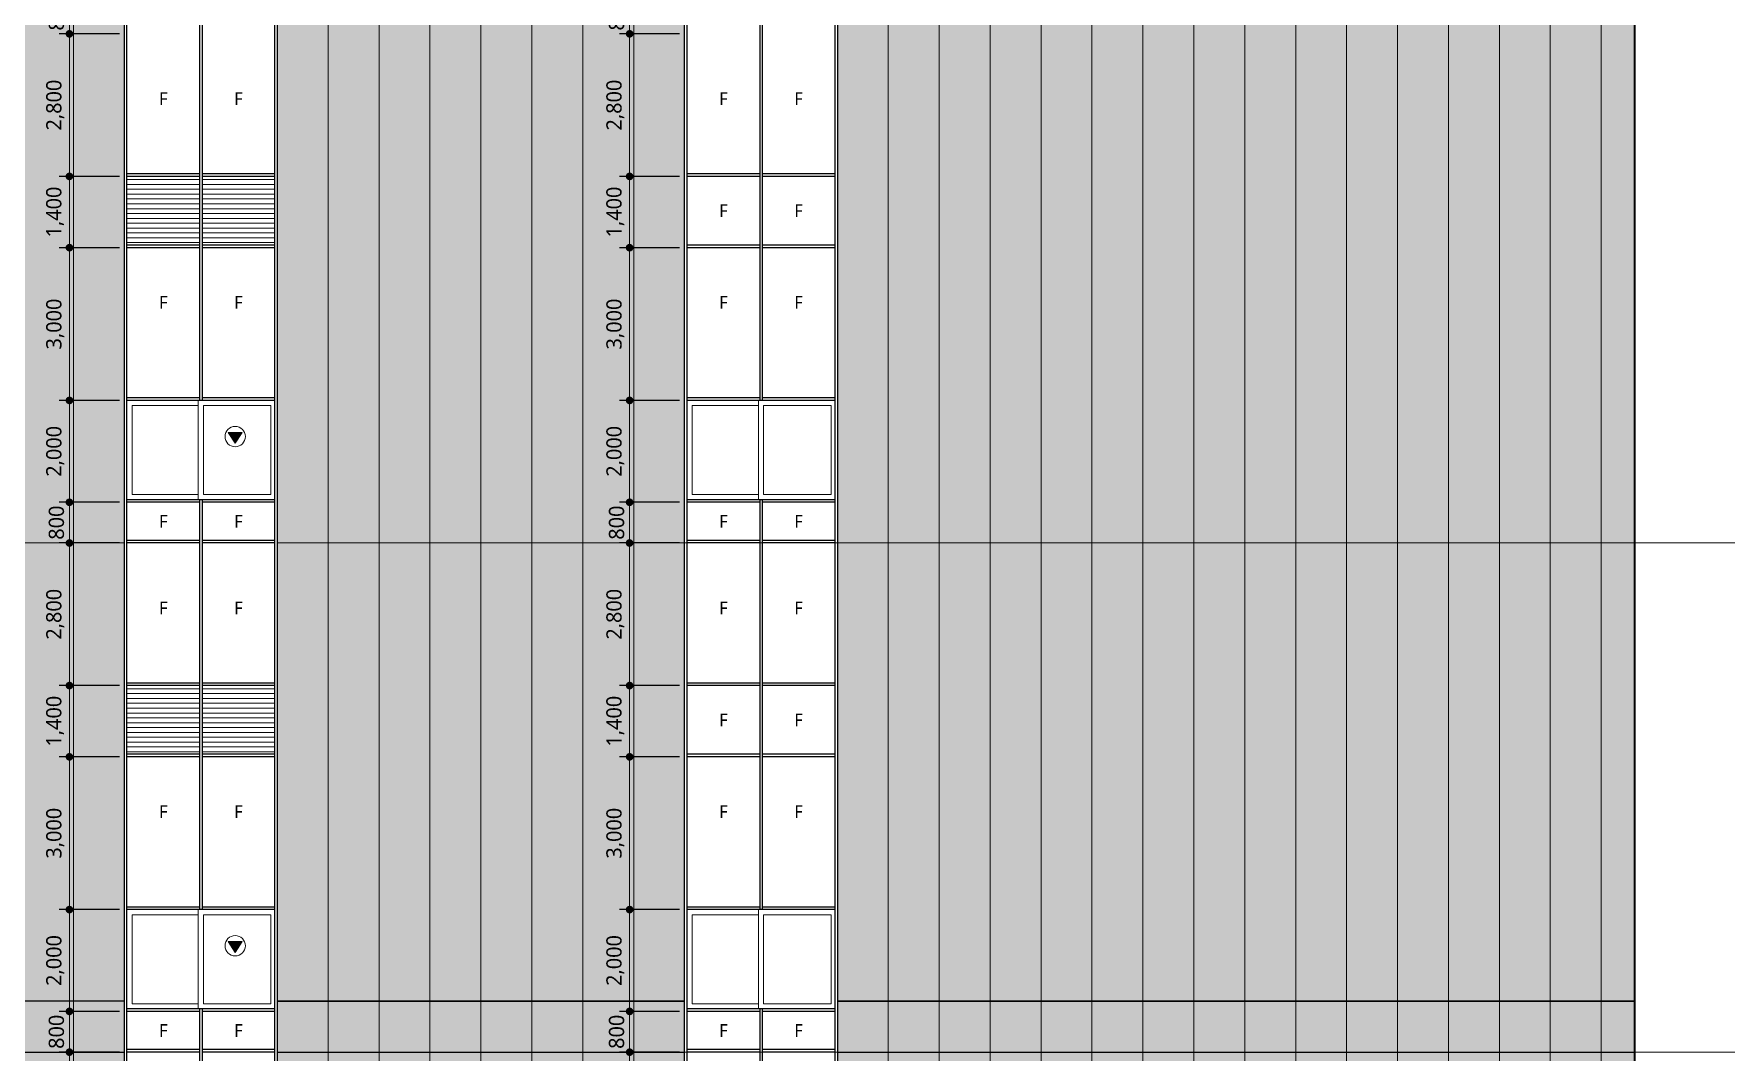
# Model space of a CAD drawing. Header units: millimetres. Extents: x 1680000 to 3024000, y 712800 to 950400.
# Drawn here: x 2582681 to 2615913, y 815360 to 835360 of the extents above; entities that cross this region are included whole.
import ezdxf
from ezdxf.enums import TextEntityAlignment as Align

# ---------------------------------------------------------------- set-up
doc = ezdxf.new("R2010")
doc.units = ezdxf.units.MM
doc.set_wipeout_variables(frame=1)
doc.linetypes.add('CEN', pattern=[62, 60, -1, 0, -1])
doc.linetypes.add('HID', pattern=[2, 1.1, -0.9])
doc.layers.get('Defpoints').update_dxf_attribs({"color": 140})
for name, color, linetype, lineweight in [('A-AXIS-LINE', 1, 'CEN', 15), ('A-DWXK-OPEN', 1, 'HID', 15), ('A-ELEV-LIN1', 2, 'Continuous', 40), ('A-ELEV-LIN3', 8, 'Continuous', 18), ('A-ELEV-WIN', 4, 'Continuous', 25), ('A-MKXS-TEXT1', 3, 'Continuous', 25)]:
    doc.layers.add(name, color=color, linetype=linetype, lineweight=lineweight)
doc.layers.add('A-XXXX-NPLT', color=144, linetype='Continuous', lineweight=15, plot=False)
doc.layers.add('입면색상', color=7, linetype='Continuous')
doc.styles.add('HY울릉도L', font='')
doc.styles.add('맑은고딕', font='malgun.ttf')
doc.styles.get('HY울릉도L').set_extended_font_data('HYwulM')
doc.dimstyles.new('CDIM', dxfattribs={"dimtxt": 3, "dimasz": 1.5, "dimexe": 2, "dimexo": 1, "dimgap": 1, "dimtad": 1, "dimdec": 0, "dimrnd": 0.5, "dimzin": 0, "dimdsep": 32, "dimlunit": 6, "dimtxsty": 'HY울릉도L', "dimblk1": '_CIDOT', "dimblk2": '_CIDOT', "dimsah": 1, "dimcen": 5.5, "dimclrd": 2, "dimclre": 2, "dimclrt": 7, "dimadec": 0, "dimazin": 0, "dimtfac": 1, "dimtdec": 0, "dimtix": 1, "dimtmove": 2, "dimatfit": 1, "dimldrblk": '_CIDOT', "dimfxl": 1, "dimtolj": 1, "dimtzin": 0, "dimlwd": -1, "dimarcsym": 0})

# ---------------------------------------------------------------- blocks, each defined once
blk = doc.blocks.new('_CIDOT')
at = {"color": 0, "linetype": 'ByBlock'}
blk.add_line((2, 0), (-1, 0), dxfattribs=at)
at = {"color": 0, "linetype": 'ByBlock', "const_width": 0.5}
blk.add_lwpolyline([(-0.25, 0, 1), (0.25, 0, 1)], format="xyb", close=True, dxfattribs=at)
blk = doc.blocks.new('*D81')
at = {"layer": 'A-XXXX-NPLT', "lineweight": -2, "transparency": 16777216}
for p, q in [((-100, 27200), (-1280, 27200)), ((-100, 25800), (-1280, 25800))]:
    blk.add_line(p, q, dxfattribs=at)
at = {"layer": 'A-XXXX-NPLT', "transparency": 16777216}
blk.add_line((-1080, 27050), (-1080, 25950), dxfattribs=at)
at = {"layer": 'Defpoints', "color": 0, "transparency": 16777216}
for p in [(0, 27200), (-1080, 25800), (0, 25800)]:
    blk.add_point(p, dxfattribs=at)
at = {"layer": 'A-XXXX-NPLT', "transparency": 16777216, "xscale": 150, "yscale": 150, "zscale": 150}
for p, rotation in [((-1080, 27200), 90), ((-1080, 25800), 270)]:
    blk.add_blockref('_CIDOT', p, dxfattribs=dict(at, rotation=rotation))
at = {"layer": 'A-XXXX-NPLT', "color": 3, "transparency": 16777216, "insert": (-1361, 26500), "char_height": 300, "attachment_point": 5, "rotation": 90, "style": '맑은고딕'}
blk.add_mtext('\\A1;1,400', dxfattribs=at)
blk = doc.blocks.new('*D82')
at = {"layer": 'A-XXXX-NPLT', "lineweight": -2, "transparency": 16777216}
for p, q in [((-100, 25800), (-1280, 25800)), ((-100, 22800), (-1280, 22800))]:
    blk.add_line(p, q, dxfattribs=at)
at = {"layer": 'A-XXXX-NPLT', "transparency": 16777216}
blk.add_line((-1080, 25650), (-1080, 22950), dxfattribs=at)
at = {"layer": 'Defpoints', "color": 0, "transparency": 16777216}
for p in [(0, 25800), (-1080, 22800), (0, 22800)]:
    blk.add_point(p, dxfattribs=at)
at = {"layer": 'A-XXXX-NPLT', "transparency": 16777216, "xscale": 150, "yscale": 150, "zscale": 150}
for p, rotation in [((-1080, 25800), 90), ((-1080, 22800), 270)]:
    blk.add_blockref('_CIDOT', p, dxfattribs=dict(at, rotation=rotation))
at = {"layer": 'A-XXXX-NPLT', "color": 3, "transparency": 16777216, "insert": (-1360, 24300), "char_height": 300, "attachment_point": 5, "rotation": 90, "style": '맑은고딕'}
blk.add_mtext('\\A1;3,000', dxfattribs=at)
blk = doc.blocks.new('*D83')
at = {"layer": 'A-XXXX-NPLT', "transparency": 16777216}
for p, q in [((-1080, 20950), (-1080, 21100)), ((-1080, 20800), (-1080, 20000)), ((-1080, 19850), (-1080, 19700))]:
    blk.add_line(p, q, dxfattribs=at)
at = {"layer": 'A-XXXX-NPLT', "lineweight": -2, "transparency": 16777216}
for p, q in [((-100, 20800), (-1280, 20800)), ((-100, 20000), (-1280, 20000))]:
    blk.add_line(p, q, dxfattribs=at)
at = {"layer": 'Defpoints', "color": 0, "transparency": 16777216}
for p in [(0, 20800), (-1080, 20000), (0, 20000)]:
    blk.add_point(p, dxfattribs=at)
at = {"layer": 'A-XXXX-NPLT', "transparency": 16777216, "xscale": 150, "yscale": 150, "zscale": 150}
for p, rotation in [((-1080, 20800), 270), ((-1080, 20000), 90)]:
    blk.add_blockref('_CIDOT', p, dxfattribs=dict(at, rotation=rotation))
at = {"layer": 'A-XXXX-NPLT', "color": 3, "transparency": 16777216, "insert": (-1335, 20400), "char_height": 300, "attachment_point": 5, "rotation": 90, "style": '맑은고딕'}
blk.add_mtext('\\A1;800', dxfattribs=at)
blk = doc.blocks.new('*D84')
at = {"layer": 'A-XXXX-NPLT', "lineweight": -2, "transparency": 16777216}
for p, q in [((-100, 22800), (-1280, 22800)), ((-100, 20800), (-1280, 20800))]:
    blk.add_line(p, q, dxfattribs=at)
at = {"layer": 'A-XXXX-NPLT', "transparency": 16777216}
blk.add_line((-1080, 20950), (-1080, 22650), dxfattribs=at)
at = {"layer": 'Defpoints', "color": 0, "transparency": 16777216}
for p in [(-1080, 22800), (0, 22800), (0, 20800)]:
    blk.add_point(p, dxfattribs=at)
at = {"layer": 'A-XXXX-NPLT', "transparency": 16777216, "xscale": 150, "yscale": 150, "zscale": 150}
for p, rotation in [((-1080, 22800), 90), ((-1080, 20800), 270)]:
    blk.add_blockref('_CIDOT', p, dxfattribs=dict(at, rotation=rotation))
at = {"layer": 'A-XXXX-NPLT', "color": 3, "transparency": 16777216, "insert": (-1360, 21800), "char_height": 300, "attachment_point": 5, "rotation": 90, "style": '맑은고딕'}
blk.add_mtext('\\A1;2,000', dxfattribs=at)
blk = doc.blocks.new('*D85')
at = {"layer": 'A-XXXX-NPLT', "lineweight": -2, "transparency": 16777216}
for p, q in [((-100, 30000), (-1280, 30000)), ((-100, 27200), (-1280, 27200))]:
    blk.add_line(p, q, dxfattribs=at)
at = {"layer": 'A-XXXX-NPLT', "transparency": 16777216}
blk.add_line((-1080, 27350), (-1080, 29850), dxfattribs=at)
at = {"layer": 'Defpoints', "color": 0, "transparency": 16777216}
for p in [(-1080, 30000), (0, 30000), (0, 27200)]:
    blk.add_point(p, dxfattribs=at)
at = {"layer": 'A-XXXX-NPLT', "transparency": 16777216, "xscale": 150, "yscale": 150, "zscale": 150}
for p, rotation in [((-1080, 30000), 90), ((-1080, 27200), 270)]:
    blk.add_blockref('_CIDOT', p, dxfattribs=dict(at, rotation=rotation))
at = {"layer": 'A-XXXX-NPLT', "color": 3, "transparency": 16777216, "insert": (-1360, 28600), "char_height": 300, "attachment_point": 5, "rotation": 90, "style": '맑은고딕'}
blk.add_mtext('\\A1;2,800', dxfattribs=at)
blk = doc.blocks.new('*D61')
at = {"layer": 'A-XXXX-NPLT', "transparency": 16777216}
for p, q in [((-1080, 10950), (-1080, 11100)), ((-1080, 10800), (-1080, 10000)), ((-1080, 9850), (-1080, 9700))]:
    blk.add_line(p, q, dxfattribs=at)
at = {"layer": 'A-XXXX-NPLT', "lineweight": -2, "transparency": 16777216}
for p, q in [((-100, 10800), (-1280, 10800)), ((-100, 10000), (-1280, 10000))]:
    blk.add_line(p, q, dxfattribs=at)
at = {"layer": 'Defpoints', "color": 0, "transparency": 16777216}
for p in [(0, 10800), (-1080, 10000), (0, 10000)]:
    blk.add_point(p, dxfattribs=at)
at = {"layer": 'A-XXXX-NPLT', "transparency": 16777216, "xscale": 150, "yscale": 150, "zscale": 150}
for p, rotation in [((-1080, 10800), 270), ((-1080, 10000), 90)]:
    blk.add_blockref('_CIDOT', p, dxfattribs=dict(at, rotation=rotation))
at = {"layer": 'A-XXXX-NPLT', "color": 3, "transparency": 16777216, "insert": (-1335, 10400), "char_height": 300, "attachment_point": 5, "rotation": 90, "style": '맑은고딕'}
blk.add_mtext('\\A1;800', dxfattribs=at)
blk = doc.blocks.new('*D62')
at = {"layer": 'A-XXXX-NPLT', "lineweight": -2, "transparency": 16777216}
for p, q in [((-100, 12800), (-1280, 12800)), ((-100, 10800), (-1280, 10800))]:
    blk.add_line(p, q, dxfattribs=at)
at = {"layer": 'A-XXXX-NPLT', "transparency": 16777216}
blk.add_line((-1080, 10950), (-1080, 12650), dxfattribs=at)
at = {"layer": 'Defpoints', "color": 0, "transparency": 16777216}
for p in [(-1080, 12800), (0, 12800), (0, 10800)]:
    blk.add_point(p, dxfattribs=at)
at = {"layer": 'A-XXXX-NPLT', "transparency": 16777216, "xscale": 150, "yscale": 150, "zscale": 150}
for p, rotation in [((-1080, 12800), 90), ((-1080, 10800), 270)]:
    blk.add_blockref('_CIDOT', p, dxfattribs=dict(at, rotation=rotation))
at = {"layer": 'A-XXXX-NPLT', "color": 3, "transparency": 16777216, "insert": (-1360, 11800), "char_height": 300, "attachment_point": 5, "rotation": 90, "style": '맑은고딕'}
blk.add_mtext('\\A1;2,000', dxfattribs=at)
blk = doc.blocks.new('*D63')
at = {"layer": 'A-XXXX-NPLT', "lineweight": -2, "transparency": 16777216}
for p, q in [((-100, 20000), (-1280, 20000)), ((-100, 17200), (-1280, 17200))]:
    blk.add_line(p, q, dxfattribs=at)
at = {"layer": 'A-XXXX-NPLT', "transparency": 16777216}
blk.add_line((-1080, 17350), (-1080, 19850), dxfattribs=at)
at = {"layer": 'Defpoints', "color": 0, "transparency": 16777216}
for p in [(-1080, 20000), (0, 20000), (0, 17200)]:
    blk.add_point(p, dxfattribs=at)
at = {"layer": 'A-XXXX-NPLT', "transparency": 16777216, "xscale": 150, "yscale": 150, "zscale": 150}
for p, rotation in [((-1080, 20000), 90), ((-1080, 17200), 270)]:
    blk.add_blockref('_CIDOT', p, dxfattribs=dict(at, rotation=rotation))
at = {"layer": 'A-XXXX-NPLT', "color": 3, "transparency": 16777216, "insert": (-1360, 18600), "char_height": 300, "attachment_point": 5, "rotation": 90, "style": '맑은고딕'}
blk.add_mtext('\\A1;2,800', dxfattribs=at)
blk = doc.blocks.new('*D64')
at = {"layer": 'A-XXXX-NPLT', "lineweight": -2, "transparency": 16777216}
for p, q in [((-100, 17200), (-1280, 17200)), ((-100, 15800), (-1280, 15800))]:
    blk.add_line(p, q, dxfattribs=at)
at = {"layer": 'A-XXXX-NPLT', "transparency": 16777216}
blk.add_line((-1080, 17050), (-1080, 15950), dxfattribs=at)
at = {"layer": 'Defpoints', "color": 0, "transparency": 16777216}
for p in [(0, 17200), (-1080, 15800), (0, 15800)]:
    blk.add_point(p, dxfattribs=at)
at = {"layer": 'A-XXXX-NPLT', "transparency": 16777216, "xscale": 150, "yscale": 150, "zscale": 150}
for p, rotation in [((-1080, 17200), 90), ((-1080, 15800), 270)]:
    blk.add_blockref('_CIDOT', p, dxfattribs=dict(at, rotation=rotation))
at = {"layer": 'A-XXXX-NPLT', "color": 3, "transparency": 16777216, "insert": (-1361, 16500), "char_height": 300, "attachment_point": 5, "rotation": 90, "style": '맑은고딕'}
blk.add_mtext('\\A1;1,400', dxfattribs=at)
blk = doc.blocks.new('*D65')
at = {"layer": 'A-XXXX-NPLT', "lineweight": -2, "transparency": 16777216}
for p, q in [((-100, 15800), (-1280, 15800)), ((-100, 12800), (-1280, 12800))]:
    blk.add_line(p, q, dxfattribs=at)
at = {"layer": 'A-XXXX-NPLT', "transparency": 16777216}
blk.add_line((-1080, 15650), (-1080, 12950), dxfattribs=at)
at = {"layer": 'Defpoints', "color": 0, "transparency": 16777216}
for p in [(0, 15800), (-1080, 12800), (0, 12800)]:
    blk.add_point(p, dxfattribs=at)
at = {"layer": 'A-XXXX-NPLT', "transparency": 16777216, "xscale": 150, "yscale": 150, "zscale": 150}
for p, rotation in [((-1080, 15800), 90), ((-1080, 12800), 270)]:
    blk.add_blockref('_CIDOT', p, dxfattribs=dict(at, rotation=rotation))
at = {"layer": 'A-XXXX-NPLT', "color": 3, "transparency": 16777216, "insert": (-1360, 14300), "char_height": 300, "attachment_point": 5, "rotation": 90, "style": '맑은고딕'}
blk.add_mtext('\\A1;3,000', dxfattribs=at)
blk = doc.blocks.new('*D68')
at = {"layer": 'A-XXXX-NPLT', "lineweight": -2, "transparency": 16777216}
for p, q in [((-100, 10000), (-1280, 10000)), ((-100, 7200), (-1280, 7200))]:
    blk.add_line(p, q, dxfattribs=at)
at = {"layer": 'A-XXXX-NPLT', "transparency": 16777216}
blk.add_line((-1080, 7350), (-1080, 9850), dxfattribs=at)
at = {"layer": 'Defpoints', "color": 0, "transparency": 16777216}
for p in [(-1080, 10000), (0, 10000), (0, 7200)]:
    blk.add_point(p, dxfattribs=at)
at = {"layer": 'A-XXXX-NPLT', "transparency": 16777216, "xscale": 150, "yscale": 150, "zscale": 150}
for p, rotation in [((-1080, 10000), 90), ((-1080, 7200), 270)]:
    blk.add_blockref('_CIDOT', p, dxfattribs=dict(at, rotation=rotation))
at = {"layer": 'A-XXXX-NPLT', "color": 3, "transparency": 16777216, "insert": (-1360, 8600), "char_height": 300, "attachment_point": 5, "rotation": 90, "style": '맑은고딕'}
blk.add_mtext('\\A1;2,800', dxfattribs=at)
blk = doc.blocks.new('*D80')
at = {"layer": 'A-XXXX-NPLT', "transparency": 16777216}
for p, q in [((-1080, 30950), (-1080, 31100)), ((-1080, 30800), (-1080, 30000)), ((-1080, 29850), (-1080, 29700))]:
    blk.add_line(p, q, dxfattribs=at)
at = {"layer": 'A-XXXX-NPLT', "lineweight": -2, "transparency": 16777216}
for p, q in [((-100, 30800), (-1280, 30800)), ((-100, 30000), (-1280, 30000))]:
    blk.add_line(p, q, dxfattribs=at)
at = {"layer": 'Defpoints', "color": 0, "transparency": 16777216}
for p in [(0, 30800), (-1080, 30000), (0, 30000)]:
    blk.add_point(p, dxfattribs=at)
at = {"layer": 'A-XXXX-NPLT', "transparency": 16777216, "xscale": 150, "yscale": 150, "zscale": 150}
for p, rotation in [((-1080, 30800), 270), ((-1080, 30000), 90)]:
    blk.add_blockref('_CIDOT', p, dxfattribs=dict(at, rotation=rotation))
at = {"layer": 'A-XXXX-NPLT', "color": 3, "transparency": 16777216, "insert": (-1335, 30400), "char_height": 300, "attachment_point": 5, "rotation": 90, "style": '맑은고딕'}
blk.add_mtext('\\A1;800', dxfattribs=at)
blk = doc.blocks.new('axis')
at = {"layer": 'A-AXIS-LINE'}
for p, q in [((4621438.1, -391118.7), (4883538.1, -391118.7)), ((4621438.1, -401118.7), (4883538.1, -401118.7))]:
    blk.add_line(p, q, dxfattribs=at)
blk = doc.blocks.new('*D36')
at = {"layer": 'A-XXXX-NPLT', "transparency": 16777216}
for p, q in [((-1080, 10850), (-1080, 11000)), ((-1080, 10700), (-1080, 9900)), ((-1080, 9750), (-1080, 9600))]:
    blk.add_line(p, q, dxfattribs=at)
at = {"layer": 'A-XXXX-NPLT', "lineweight": -2, "transparency": 16777216}
for p, q in [((-100, 10700), (-1280, 10700)), ((-100, 9900), (-1280, 9900))]:
    blk.add_line(p, q, dxfattribs=at)
at = {"layer": 'Defpoints', "color": 0, "transparency": 16777216}
for p in [(0, 10700), (-1080, 9900), (0, 9900)]:
    blk.add_point(p, dxfattribs=at)
at = {"layer": 'A-XXXX-NPLT', "transparency": 16777216, "xscale": 150, "yscale": 150, "zscale": 150}
for p, rotation in [((-1080, 10700), 270), ((-1080, 9900), 90)]:
    blk.add_blockref('_CIDOT', p, dxfattribs=dict(at, rotation=rotation))
at = {"layer": 'A-XXXX-NPLT', "color": 3, "transparency": 16777216, "insert": (-1335, 10300), "char_height": 300, "attachment_point": 5, "rotation": 90, "style": '맑은고딕'}
blk.add_mtext('\\A1;800', dxfattribs=at)
blk = doc.blocks.new('*D37')
at = {"layer": 'A-XXXX-NPLT', "lineweight": -2, "transparency": 16777216}
for p, q in [((-100, 12700), (-1280, 12700)), ((-100, 10700), (-1280, 10700))]:
    blk.add_line(p, q, dxfattribs=at)
at = {"layer": 'A-XXXX-NPLT', "transparency": 16777216}
blk.add_line((-1080, 10850), (-1080, 12550), dxfattribs=at)
at = {"layer": 'Defpoints', "color": 0, "transparency": 16777216}
for p in [(-1080, 12700), (0, 12700), (0, 10700)]:
    blk.add_point(p, dxfattribs=at)
at = {"layer": 'A-XXXX-NPLT', "transparency": 16777216, "xscale": 150, "yscale": 150, "zscale": 150}
for p, rotation in [((-1080, 12700), 90), ((-1080, 10700), 270)]:
    blk.add_blockref('_CIDOT', p, dxfattribs=dict(at, rotation=rotation))
at = {"layer": 'A-XXXX-NPLT', "color": 3, "transparency": 16777216, "insert": (-1360, 11700), "char_height": 300, "attachment_point": 5, "rotation": 90, "style": '맑은고딕'}
blk.add_mtext('\\A1;2,000', dxfattribs=at)
blk = doc.blocks.new('*D38')
at = {"layer": 'A-XXXX-NPLT', "lineweight": -2, "transparency": 16777216}
for p, q in [((-100, 19900), (-1280, 19900)), ((-100, 17100), (-1280, 17100))]:
    blk.add_line(p, q, dxfattribs=at)
at = {"layer": 'A-XXXX-NPLT', "transparency": 16777216}
blk.add_line((-1080, 17250), (-1080, 19750), dxfattribs=at)
at = {"layer": 'Defpoints', "color": 0, "transparency": 16777216}
for p in [(-1080, 19900), (0, 19900), (0, 17100)]:
    blk.add_point(p, dxfattribs=at)
at = {"layer": 'A-XXXX-NPLT', "transparency": 16777216, "xscale": 150, "yscale": 150, "zscale": 150}
for p, rotation in [((-1080, 19900), 90), ((-1080, 17100), 270)]:
    blk.add_blockref('_CIDOT', p, dxfattribs=dict(at, rotation=rotation))
at = {"layer": 'A-XXXX-NPLT', "color": 3, "transparency": 16777216, "insert": (-1360, 18500), "char_height": 300, "attachment_point": 5, "rotation": 90, "style": '맑은고딕'}
blk.add_mtext('\\A1;2,800', dxfattribs=at)
blk = doc.blocks.new('*D39')
at = {"layer": 'A-XXXX-NPLT', "lineweight": -2, "transparency": 16777216}
for p, q in [((-100, 17100), (-1280, 17100)), ((-100, 15700), (-1280, 15700))]:
    blk.add_line(p, q, dxfattribs=at)
at = {"layer": 'A-XXXX-NPLT', "transparency": 16777216}
blk.add_line((-1080, 16950), (-1080, 15850), dxfattribs=at)
at = {"layer": 'Defpoints', "color": 0, "transparency": 16777216}
for p in [(0, 17100), (-1080, 15700), (0, 15700)]:
    blk.add_point(p, dxfattribs=at)
at = {"layer": 'A-XXXX-NPLT', "transparency": 16777216, "xscale": 150, "yscale": 150, "zscale": 150}
for p, rotation in [((-1080, 17100), 90), ((-1080, 15700), 270)]:
    blk.add_blockref('_CIDOT', p, dxfattribs=dict(at, rotation=rotation))
at = {"layer": 'A-XXXX-NPLT', "color": 3, "transparency": 16777216, "insert": (-1361, 16400), "char_height": 300, "attachment_point": 5, "rotation": 90, "style": '맑은고딕'}
blk.add_mtext('\\A1;1,400', dxfattribs=at)
blk = doc.blocks.new('*D40')
at = {"layer": 'A-XXXX-NPLT', "lineweight": -2, "transparency": 16777216}
for p, q in [((-100, 15700), (-1280, 15700)), ((-100, 12700), (-1280, 12700))]:
    blk.add_line(p, q, dxfattribs=at)
at = {"layer": 'A-XXXX-NPLT', "transparency": 16777216}
blk.add_line((-1080, 15550), (-1080, 12850), dxfattribs=at)
at = {"layer": 'Defpoints', "color": 0, "transparency": 16777216}
for p in [(0, 15700), (-1080, 12700), (0, 12700)]:
    blk.add_point(p, dxfattribs=at)
at = {"layer": 'A-XXXX-NPLT', "transparency": 16777216, "xscale": 150, "yscale": 150, "zscale": 150}
for p, rotation in [((-1080, 15700), 90), ((-1080, 12700), 270)]:
    blk.add_blockref('_CIDOT', p, dxfattribs=dict(at, rotation=rotation))
at = {"layer": 'A-XXXX-NPLT', "color": 3, "transparency": 16777216, "insert": (-1360, 14200), "char_height": 300, "attachment_point": 5, "rotation": 90, "style": '맑은고딕'}
blk.add_mtext('\\A1;3,000', dxfattribs=at)
blk = doc.blocks.new('*D43')
at = {"layer": 'A-XXXX-NPLT', "lineweight": -2, "transparency": 16777216}
for p, q in [((-100, 9900), (-1280, 9900)), ((-100, 7100), (-1280, 7100))]:
    blk.add_line(p, q, dxfattribs=at)
at = {"layer": 'A-XXXX-NPLT', "transparency": 16777216}
blk.add_line((-1080, 7250), (-1080, 9750), dxfattribs=at)
at = {"layer": 'Defpoints', "color": 0, "transparency": 16777216}
for p in [(-1080, 9900), (0, 9900), (0, 7100)]:
    blk.add_point(p, dxfattribs=at)
at = {"layer": 'A-XXXX-NPLT', "transparency": 16777216, "xscale": 150, "yscale": 150, "zscale": 150}
for p, rotation in [((-1080, 9900), 90), ((-1080, 7100), 270)]:
    blk.add_blockref('_CIDOT', p, dxfattribs=dict(at, rotation=rotation))
at = {"layer": 'A-XXXX-NPLT', "color": 3, "transparency": 16777216, "insert": (-1360, 8500), "char_height": 300, "attachment_point": 5, "rotation": 90, "style": '맑은고딕'}
blk.add_mtext('\\A1;2,800', dxfattribs=at)
blk = doc.blocks.new('*D46')
at = {"layer": 'A-XXXX-NPLT', "transparency": 16777216}
for p, q in [((-1080, 20850), (-1080, 21000)), ((-1080, 20700), (-1080, 19900)), ((-1080, 19750), (-1080, 19600))]:
    blk.add_line(p, q, dxfattribs=at)
at = {"layer": 'A-XXXX-NPLT', "lineweight": -2, "transparency": 16777216}
for p, q in [((-100, 20700), (-1280, 20700)), ((-100, 19900), (-1280, 19900))]:
    blk.add_line(p, q, dxfattribs=at)
at = {"layer": 'Defpoints', "color": 0, "transparency": 16777216}
for p in [(0, 20700), (-1080, 19900), (0, 19900)]:
    blk.add_point(p, dxfattribs=at)
at = {"layer": 'A-XXXX-NPLT', "transparency": 16777216, "xscale": 150, "yscale": 150, "zscale": 150}
for p, rotation in [((-1080, 20700), 270), ((-1080, 19900), 90)]:
    blk.add_blockref('_CIDOT', p, dxfattribs=dict(at, rotation=rotation))
at = {"layer": 'A-XXXX-NPLT', "color": 3, "transparency": 16777216, "insert": (-1335, 20300), "char_height": 300, "attachment_point": 5, "rotation": 90, "style": '맑은고딕'}
blk.add_mtext('\\A1;800', dxfattribs=at)
blk = doc.blocks.new('*D47')
at = {"layer": 'A-XXXX-NPLT', "lineweight": -2, "transparency": 16777216}
for p, q in [((-100, 22700), (-1280, 22700)), ((-100, 20700), (-1280, 20700))]:
    blk.add_line(p, q, dxfattribs=at)
at = {"layer": 'A-XXXX-NPLT', "transparency": 16777216}
blk.add_line((-1080, 20850), (-1080, 22550), dxfattribs=at)
at = {"layer": 'Defpoints', "color": 0, "transparency": 16777216}
for p in [(-1080, 22700), (0, 22700), (0, 20700)]:
    blk.add_point(p, dxfattribs=at)
at = {"layer": 'A-XXXX-NPLT', "transparency": 16777216, "xscale": 150, "yscale": 150, "zscale": 150}
for p, rotation in [((-1080, 22700), 90), ((-1080, 20700), 270)]:
    blk.add_blockref('_CIDOT', p, dxfattribs=dict(at, rotation=rotation))
at = {"layer": 'A-XXXX-NPLT', "color": 3, "transparency": 16777216, "insert": (-1360, 21700), "char_height": 300, "attachment_point": 5, "rotation": 90, "style": '맑은고딕'}
blk.add_mtext('\\A1;2,000', dxfattribs=at)
blk = doc.blocks.new('*D48')
at = {"layer": 'A-XXXX-NPLT', "lineweight": -2, "transparency": 16777216}
for p, q in [((-100, 29900), (-1280, 29900)), ((-100, 27100), (-1280, 27100))]:
    blk.add_line(p, q, dxfattribs=at)
at = {"layer": 'A-XXXX-NPLT', "transparency": 16777216}
blk.add_line((-1080, 27250), (-1080, 29750), dxfattribs=at)
at = {"layer": 'Defpoints', "color": 0, "transparency": 16777216}
for p in [(-1080, 29900), (0, 29900), (0, 27100)]:
    blk.add_point(p, dxfattribs=at)
at = {"layer": 'A-XXXX-NPLT', "transparency": 16777216, "xscale": 150, "yscale": 150, "zscale": 150}
for p, rotation in [((-1080, 29900), 90), ((-1080, 27100), 270)]:
    blk.add_blockref('_CIDOT', p, dxfattribs=dict(at, rotation=rotation))
at = {"layer": 'A-XXXX-NPLT', "color": 3, "transparency": 16777216, "insert": (-1360, 28500), "char_height": 300, "attachment_point": 5, "rotation": 90, "style": '맑은고딕'}
blk.add_mtext('\\A1;2,800', dxfattribs=at)
blk = doc.blocks.new('*D49')
at = {"layer": 'A-XXXX-NPLT', "lineweight": -2, "transparency": 16777216}
for p, q in [((-100, 27100), (-1280, 27100)), ((-100, 25700), (-1280, 25700))]:
    blk.add_line(p, q, dxfattribs=at)
at = {"layer": 'A-XXXX-NPLT', "transparency": 16777216}
blk.add_line((-1080, 26950), (-1080, 25850), dxfattribs=at)
at = {"layer": 'Defpoints', "color": 0, "transparency": 16777216}
for p in [(0, 27100), (-1080, 25700), (0, 25700)]:
    blk.add_point(p, dxfattribs=at)
at = {"layer": 'A-XXXX-NPLT', "transparency": 16777216, "xscale": 150, "yscale": 150, "zscale": 150}
for p, rotation in [((-1080, 27100), 90), ((-1080, 25700), 270)]:
    blk.add_blockref('_CIDOT', p, dxfattribs=dict(at, rotation=rotation))
at = {"layer": 'A-XXXX-NPLT', "color": 3, "transparency": 16777216, "insert": (-1361, 26400), "char_height": 300, "attachment_point": 5, "rotation": 90, "style": '맑은고딕'}
blk.add_mtext('\\A1;1,400', dxfattribs=at)
blk = doc.blocks.new('*D50')
at = {"layer": 'A-XXXX-NPLT', "lineweight": -2, "transparency": 16777216}
for p, q in [((-100, 25700), (-1280, 25700)), ((-100, 22700), (-1280, 22700))]:
    blk.add_line(p, q, dxfattribs=at)
at = {"layer": 'A-XXXX-NPLT', "transparency": 16777216}
blk.add_line((-1080, 25550), (-1080, 22850), dxfattribs=at)
at = {"layer": 'Defpoints', "color": 0, "transparency": 16777216}
for p in [(0, 25700), (-1080, 22700), (0, 22700)]:
    blk.add_point(p, dxfattribs=at)
at = {"layer": 'A-XXXX-NPLT', "transparency": 16777216, "xscale": 150, "yscale": 150, "zscale": 150}
for p, rotation in [((-1080, 25700), 90), ((-1080, 22700), 270)]:
    blk.add_blockref('_CIDOT', p, dxfattribs=dict(at, rotation=rotation))
at = {"layer": 'A-XXXX-NPLT', "color": 3, "transparency": 16777216, "insert": (-1360, 24200), "char_height": 300, "attachment_point": 5, "rotation": 90, "style": '맑은고딕'}
blk.add_mtext('\\A1;3,000', dxfattribs=at)
blk = doc.blocks.new('*D56')
at = {"layer": 'A-XXXX-NPLT', "transparency": 16777216}
for p, q in [((-1080, 30850), (-1080, 31000)), ((-1080, 30700), (-1080, 29900)), ((-1080, 29750), (-1080, 29600))]:
    blk.add_line(p, q, dxfattribs=at)
at = {"layer": 'A-XXXX-NPLT', "lineweight": -2, "transparency": 16777216}
for p, q in [((-100, 30700), (-1280, 30700)), ((-100, 29900), (-1280, 29900))]:
    blk.add_line(p, q, dxfattribs=at)
at = {"layer": 'Defpoints', "color": 0, "transparency": 16777216}
for p in [(0, 30700), (-1080, 29900), (0, 29900)]:
    blk.add_point(p, dxfattribs=at)
at = {"layer": 'A-XXXX-NPLT', "transparency": 16777216, "xscale": 150, "yscale": 150, "zscale": 150}
for p, rotation in [((-1080, 30700), 270), ((-1080, 29900), 90)]:
    blk.add_blockref('_CIDOT', p, dxfattribs=dict(at, rotation=rotation))
at = {"layer": 'A-XXXX-NPLT', "color": 3, "transparency": 16777216, "insert": (-1335, 30300), "char_height": 300, "attachment_point": 5, "rotation": 90, "style": '맑은고딕'}
blk.add_mtext('\\A1;800', dxfattribs=at)
blk = doc.blocks.new('소방관진입창')
at = {"layer": 'A-DWXK-OPEN', "linetype": 'Continuous', "ltscale": 50, "true_color": 0xcd2027}
h = blk.add_hatch(color=242, dxfattribs=at)
h.dxf.hatch_style = 1
h.paths.add_polyline_path([(138, 80), (-138, 80), (0, -130)])
at = {"layer": 'A-DWXK-OPEN', "color": 242, "linetype": 'Continuous', "ltscale": 50, "true_color": 0xcd2027}
blk.add_lwpolyline([(-138, 80), (0, -130), (138, 80)], close=True, dxfattribs=at)
blk.add_circle((0, 0), 200, dxfattribs=at)
blk = doc.blocks.new('입면창_그릴x')
blk.add_wipeout([(0, 50150), (3000, 50150), (3000, 300), (0, 300)]).dxf.layer = 'A-ELEV-LIN3'
at = {"layer": 'A-ELEV-LIN3', "color": 253}
for points in [[(1450, 20950), (150, 20950), (150, 22700), (1450, 22700)], [(1450, 22800), (1450, 20850)], [(1450, 10950), (150, 10950), (150, 12700), (1450, 12700)], [(1450, 12800), (1450, 10850)]]:
    blk.add_lwpolyline(points, dxfattribs=at)
for points in [[(1550, 22700), (2875, 22700), (2875, 20950), (1550, 20950)], [(1550, 12700), (2875, 12700), (2875, 10950), (1550, 10950)]]:
    blk.add_lwpolyline(points, close=True, dxfattribs=at)
at = {"layer": 'A-ELEV-WIN'}
blk.add_lwpolyline([(3000, 300), (0, 300), (0, 50150), (3000, 50150)], close=True, dxfattribs=at)
for points in [[(50, 350), (50, 50100), (2950, 50100), (2950, 350)], [(1475, 30850), (1475, 22800)], [(1525, 30850), (1525, 22800)], [(1475, 27250), (50, 27250)], [(1475, 27200), (50, 27200)], [(2950, 27250), (1525, 27250)], [(2950, 27200), (1525, 27200)], [(1475, 25850), (50, 25850)], [(1475, 25800), (50, 25800)], [(2950, 25850), (1525, 25850)], [(2950, 25800), (1525, 25800)], [(1475, 22850), (50, 22850)], [(2950, 22800), (50, 22800)], [(2950, 22850), (1525, 22850)], [(2950, 20850), (50, 20850)], [(1475, 20800), (50, 20800)], [(1475, 20850), (1475, 12800)], [(1525, 20850), (1525, 12800)], [(2950, 20800), (1525, 20800)], [(1475, 20050), (50, 20050)], [(1475, 20000), (50, 20000)], [(2950, 20050), (1525, 20050)], [(2950, 20000), (1525, 20000)], [(1475, 17250), (50, 17250)], [(1475, 17200), (50, 17200)], [(2950, 17250), (1525, 17250)], [(2950, 17200), (1525, 17200)], [(1475, 15850), (50, 15850)], [(1475, 15800), (50, 15800)], [(2950, 15850), (1525, 15850)], [(2950, 15800), (1525, 15800)], [(1475, 12850), (50, 12850)], [(2950, 12800), (50, 12800)], [(2950, 12850), (1525, 12850)], [(2950, 10850), (50, 10850)], [(1475, 10800), (50, 10800)], [(1475, 10850), (1475, 2800)], [(1525, 10850), (1525, 2800)], [(2950, 10800), (1525, 10800)], [(1475, 10050), (50, 10050)], [(1475, 10000), (50, 10000)], [(2950, 10050), (1525, 10050)], [(2950, 10000), (1525, 10000)]]:
    blk.add_lwpolyline(points, dxfattribs=at)
at = {"layer": 'A-MKXS-TEXT1', "style": '맑은고딕'}
for p in [(762.5, 28725), (2237.5, 28725), (762.5, 26525), (2237.5, 26525), (762.5, 24725), (2237.5, 24725), (762.5, 20425), (2237.5, 20425), (762.5, 18725), (2237.5, 18725), (762.5, 16525), (2237.5, 16525), (762.5, 14725), (2237.5, 14725), (762.5, 10425), (2237.5, 10425)]:
    blk.add_text('F', height=250, dxfattribs=at).set_placement(p, align=Align.MIDDLE_CENTER)
at = {"layer": 'A-XXXX-NPLT'}
for p1, p2, picture, middle in [((0, 30800), (0, 30000), '*D80', (-1335, 30400)), ((0, 20800), (0, 20000), '*D83', (-1335, 20400)), ((0, 10800), (0, 10000), '*D61', (-1335, 10400))]:
    dim = blk.add_aligned_dim(p1=p1, p2=p2, distance=-1080, dimstyle='CDIM', override={"dimscale": 100, "dimtxsty": '맑은고딕', "dimclrd": 256, "dimclre": 256, "dimclrt": 3}, dxfattribs=at)
    dim.commit()
    dim.dimension.update_dxf_attribs({"geometry": picture, "text_midpoint": middle})
for base, p1, p2, picture, middle in [((-1080, 30000), (0, 27200), (0, 30000), '*D85', (-1360.2, 28600)), ((-1080, 25800), (0, 27200), (0, 25800), '*D81', (-1361, 26500)), ((-1080, 22800), (0, 25800), (0, 22800), '*D82', (-1360.2, 24300)), ((-1080, 22800), (0, 20800), (0, 22800), '*D84', (-1360.2, 21800)), ((-1080, 20000), (0, 17200), (0, 20000), '*D63', (-1360.2, 18600)), ((-1080, 15800), (0, 17200), (0, 15800), '*D64', (-1361, 16500)), ((-1080, 12800), (0, 15800), (0, 12800), '*D65', (-1360.2, 14300)), ((-1080, 12800), (0, 10800), (0, 12800), '*D62', (-1360.2, 11800)), ((-1080, 10000), (0, 7200), (0, 10000), '*D68', (-1360.2, 8600))]:
    dim = blk.add_linear_dim(base=base, p1=p1, p2=p2, angle=90, dimstyle='CDIM', override={"dimscale": 100, "dimtxsty": '맑은고딕', "dimclrd": 256, "dimclre": 256, "dimclrt": 3}, dxfattribs=at)
    dim.commit()
    dim.dimension.update_dxf_attribs({"geometry": picture, "text_midpoint": middle})
blk = doc.blocks.new('입면창2')
blk.add_wipeout([(0, 50050), (3000, 50050), (3000, 200), (0, 200)]).dxf.layer = 'A-ELEV-LIN3'
at = {"layer": 'A-ELEV-LIN3'}
h = blk.add_hatch(dxfattribs=at)
h.set_pattern_fill('ANSI31', color=253, scale=30, angle=315)
h.set_pattern_definition([(0, (-59545.61, -82760), (2e-14, 95.25), [])])
h.paths.add_polyline_path([(2950, 25750), (2950, 27100), (1525, 27100), (1525, 25750)])
h.paths.add_polyline_path([(50, 27100), (50, 25750), (1475, 25750), (1475, 27100)])
h = blk.add_hatch(dxfattribs=at)
h.set_pattern_fill('ANSI31', color=253, scale=30, angle=315)
h.set_pattern_definition([(0, (-59545.61, -92760), (2e-14, 95.25), [])])
h.paths.add_polyline_path([(2950, 15750), (2950, 17100), (1525, 17100), (1525, 15750)])
h.paths.add_polyline_path([(50, 17100), (50, 15750), (1475, 15750), (1475, 17100)])
at = {"layer": 'A-ELEV-LIN3', "color": 253}
for points in [[(1450, 20850), (150, 20850), (150, 22600), (1450, 22600)], [(1450, 22700), (1450, 20750)], [(1450, 12700), (1450, 10750)], [(1450, 10850), (150, 10850), (150, 12600), (1450, 12600)]]:
    blk.add_lwpolyline(points, dxfattribs=at)
for points in [[(1550, 22600), (2875, 22600), (2875, 20850), (1550, 20850)], [(1550, 12600), (2875, 12600), (2875, 10850), (1550, 10850)]]:
    blk.add_lwpolyline(points, close=True, dxfattribs=at)
at = {"layer": 'A-ELEV-WIN'}
blk.add_lwpolyline([(3000, 200), (0, 200), (0, 50050), (3000, 50050)], close=True, dxfattribs=at)
for points in [[(50, 250), (50, 50000), (2950, 50000), (2950, 250)], [(1475, 30750), (1475, 22700)], [(1525, 30750), (1525, 22700)], [(1475, 27150), (50, 27150)], [(1475, 27100), (50, 27100)], [(2950, 27150), (1525, 27150)], [(2950, 27100), (1525, 27100)], [(1475, 25750), (50, 25750)], [(1475, 25700), (50, 25700)], [(2950, 25750), (1525, 25750)], [(2950, 25700), (1525, 25700)], [(1475, 22750), (50, 22750)], [(2950, 22700), (50, 22700)], [(2950, 22750), (1525, 22750)], [(2950, 20750), (50, 20750)], [(1475, 20700), (50, 20700)], [(1475, 20750), (1475, 12700)], [(1525, 20750), (1525, 12700)], [(2950, 20700), (1525, 20700)], [(1475, 19950), (50, 19950)], [(2950, 19950), (1525, 19950)], [(1475, 19900), (50, 19900)], [(2950, 19900), (1525, 19900)], [(1475, 17150), (50, 17150)], [(1475, 17100), (50, 17100)], [(2950, 17150), (1525, 17150)], [(2950, 17100), (1525, 17100)], [(1475, 15750), (50, 15750)], [(1475, 15700), (50, 15700)], [(2950, 15750), (1525, 15750)], [(2950, 15700), (1525, 15700)], [(1475, 12750), (50, 12750)], [(2950, 12700), (50, 12700)], [(2950, 12750), (1525, 12750)], [(2950, 10750), (50, 10750)], [(1475, 10700), (50, 10700)], [(1475, 10750), (1475, 2700)], [(1525, 10750), (1525, 2700)], [(2950, 10700), (1525, 10700)], [(1475, 9950), (50, 9950)], [(1475, 9900), (50, 9900)], [(2950, 9950), (1525, 9950)], [(2950, 9900), (1525, 9900)]]:
    blk.add_lwpolyline(points, dxfattribs=at)
at = {"layer": 'A-MKXS-TEXT1', "style": '맑은고딕'}
for p in [(762.5, 28625), (2237.5, 28625), (762.5, 24625), (2237.5, 24625), (762.5, 20325), (2237.5, 20325), (762.5, 18625), (2237.5, 18625), (762.5, 14625), (2237.5, 14625), (762.5, 10325), (2237.5, 10325)]:
    blk.add_text('F', height=250, dxfattribs=at).set_placement(p, align=Align.MIDDLE_CENTER)
at = {"layer": 'A-XXXX-NPLT'}
for p1, p2, picture, middle in [((0, 30700), (0, 29900), '*D56', (-1335, 30300)), ((0, 20700), (0, 19900), '*D46', (-1335, 20300)), ((0, 10700), (0, 9900), '*D36', (-1335, 10300))]:
    dim = blk.add_aligned_dim(p1=p1, p2=p2, distance=-1080, dimstyle='CDIM', override={"dimscale": 100, "dimtxsty": '맑은고딕', "dimclrd": 256, "dimclre": 256, "dimclrt": 3}, dxfattribs=at)
    dim.commit()
    dim.dimension.update_dxf_attribs({"geometry": picture, "text_midpoint": middle})
for base, p1, p2, picture, middle in [((-1080, 29900), (0, 27100), (0, 29900), '*D48', (-1360.2, 28500)), ((-1080, 25700), (0, 27100), (0, 25700), '*D49', (-1361, 26400)), ((-1080, 22700), (0, 25700), (0, 22700), '*D50', (-1360.2, 24200)), ((-1080, 22700), (0, 20700), (0, 22700), '*D47', (-1360.2, 21700)), ((-1080, 19900), (0, 17100), (0, 19900), '*D38', (-1360.2, 18500)), ((-1080, 15700), (0, 17100), (0, 15700), '*D39', (-1361, 16400)), ((-1080, 12700), (0, 15700), (0, 12700), '*D40', (-1360.2, 14200)), ((-1080, 12700), (0, 10700), (0, 12700), '*D37', (-1360.2, 11700)), ((-1080, 9900), (0, 7100), (0, 9900), '*D43', (-1360.2, 8500))]:
    dim = blk.add_linear_dim(base=base, p1=p1, p2=p2, angle=90, dimstyle='CDIM', override={"dimscale": 100, "dimtxsty": '맑은고딕', "dimclrd": 256, "dimclre": 256, "dimclrt": 3}, dxfattribs=at)
    dim.commit()
    dim.dimension.update_dxf_attribs({"geometry": picture, "text_midpoint": middle})

msp = doc.modelspace()

# ---------------------------------------------------------------- hatches: boundary and pattern name
at = {"layer": '입면색상', "true_color": 0x435254}
h = msp.add_hatch(color=251, dxfattribs=at)
h.dxf.hatch_style = 1
h.paths.add_polyline_path([(2556510, 788910), (2556510, 785810), (2550410, 785810), (2550410, 788910)], flags=16)
h.paths.add_polyline_path([(2606460, 815360), (2609460, 815360), (2609460, 795360), (2606460, 795360)])
h.paths.add_polyline_path([(2595460, 815360), (2598460, 815360), (2598460, 795360), (2595460, 795360)])
h.paths.add_polyline_path([(2584460, 815360), (2587460, 815360), (2587460, 795360), (2584460, 795360)])
h.paths.add_polyline_path([(2573460, 815360), (2576460, 815360), (2576460, 795360), (2573460, 795360)])
h.paths.add_polyline_path([(2562460, 815360), (2565460, 815360), (2565460, 795360), (2562460, 795360)])
h.paths.add_polyline_path([(2547460, 815360), (2614110, 815360), (2614110, 816360), (2547460, 816360)])
h.paths.add_polyline_path([(2584460, 835360), (2587460, 835360), (2587460, 816360), (2584460, 816360)])
h.paths.add_polyline_path([(2573460, 835360), (2576460, 835360), (2576460, 816360), (2573460, 816360)])
h.paths.add_polyline_path([(2562460, 835360), (2565460, 835360), (2565460, 816360), (2562460, 816360)])
h.paths.add_polyline_path([(2551460, 835360), (2554460, 835360), (2554460, 816360), (2551460, 816360)])
h.paths.add_polyline_path([(2547460, 835360), (2587460, 835360), (2587460, 836360), (2547460, 836360)])
h.paths.add_polyline_path([(2551460, 857010), (2554460, 857010), (2554460, 836360), (2551460, 836360)])
h.paths.add_polyline_path([(2562460, 857010), (2565460, 857010), (2565460, 836360), (2562460, 836360)])
h.paths.add_polyline_path([(2432810, 815360), (2433960, 815360), (2433960, 795360), (2432810, 795360)])
h.paths.add_polyline_path([(2421810, 815360), (2424810, 815360), (2424810, 795360), (2421810, 795360)])
h.paths.add_polyline_path([(2432810, 835360), (2433960, 835360), (2433960, 816360), (2432810, 816360)])
h.paths.add_polyline_path([(2421810, 835360), (2424810, 835360), (2424810, 816360), (2421810, 816360)])
h.paths.add_polyline_path([(2416810, 835360), (2433960, 835360), (2433960, 836360), (2416810, 836360)])
h.paths.add_polyline_path([(2416810, 815360), (2433960, 815360), (2433960, 816360), (2416810, 816360)])
h.paths.add_polyline_path([(2421810, 857010), (2424810, 857010), (2424810, 836360), (2421810, 836360)])
h.paths.add_polyline_path([(2446810, 857010), (2443810, 857010), (2443810, 851470.5), (2446810, 851759.7)])
h.paths.add_polyline_path([(2416810, 785360), (2433960, 785360), (2433960, 795360), (2432810, 795360), (2416810, 795360)])
h.paths.add_polyline_path([(2550410, 790260), (2550410, 793360), (2550399.1, 793360), (2550399.1, 790260)], flags=16)
h.paths.add_polyline_path([(2547460, 785360), (2614110, 785360), (2614110, 795360), (2547460, 795360)])
h.paths.add_polyline_path([(2551460, 800260), (2554460, 800260), (2554460, 815360), (2551460, 815360)])
h.paths.add_polyline_path([(2554460, 800260), (2551460, 800260), (2551460, 795360), (2554460, 795360)])
h.paths.add_polyline_path([(2487810, 855724.9), (2490810, 856015.1), (2490810, 857010), (2487810, 857010)])
h.paths.add_polyline_path([(2476810, 854661.1), (2479810.4, 854951.3), (2479810, 857010), (2476810, 857010)])
h.paths.add_polyline_path([(2465810, 853597.3), (2468810, 853887.4), (2468810, 857010), (2465810, 857010)])
h.paths.add_polyline_path([(2454810, 852533.4), (2457810, 852823.6), (2457810, 857010), (2454810, 857010)])
h.paths.add_polyline_path([(2433960, 850367), (2433960, 850517), (2435810, 850695.9), (2435810, 857010), (2432810, 857010), (2432810, 836360), (2433960, 836360), (2433960, 850367)])
h.paths.add_polyline_path([(2587460, 857010), (2584460, 857010), (2584460, 836360), (2587460, 836360)])
h.paths.add_polyline_path([(2576460, 857010), (2573460, 857010), (2573460, 836360), (2576460, 836360)])
at = {"layer": '입면색상', "true_color": 0xcad1d3}
h = msp.add_hatch(color=254, dxfattribs=at)
h.dxf.hatch_style = 1
h.paths.add_polyline_path([(2551460, 857010), (2547460, 857010), (2547460, 836360), (2551460, 836360)])
h.paths.add_polyline_path([(2551460, 835360), (2547460, 835360), (2547460, 816360), (2551460, 816360)])
h.paths.add_polyline_path([(2562460, 857010), (2554460, 857010), (2554460, 836360), (2562460, 836360)])
h.paths.add_polyline_path([(2573460, 857010), (2565460, 857010), (2565460, 836360), (2573460, 836360)])
h.paths.add_polyline_path([(2421810, 857010), (2416810, 857010), (2416810, 836360), (2421810, 836360)])
h.paths.add_polyline_path([(2432810, 857010), (2424810, 857010), (2424810, 836360), (2432810, 836360)])
h.paths.add_polyline_path([(2421810, 835360), (2416810, 835360), (2416810, 816360), (2421810, 816360)])
h.paths.add_polyline_path([(2432810, 835360), (2424810, 835360), (2424810, 816360), (2432810, 816360)])
h.paths.add_polyline_path([(2432810, 815360), (2424810, 815360), (2424810, 795360), (2432810, 795360)])
h.paths.add_polyline_path([(2421810, 815360), (2416810, 815360), (2416810, 795360), (2421810, 795360)])
h.paths.add_polyline_path([(2573460, 835360), (2565460, 835360), (2565460, 816360), (2573460, 816360)])
h.paths.add_polyline_path([(2562460, 835360), (2554460, 835360), (2554460, 816360), (2562460, 816360)])
h.paths.add_polyline_path([(2573460, 815360), (2565460, 815360), (2565460, 795360), (2573460, 795360)])
h.paths.add_polyline_path([(2584460, 815360), (2576460, 815360), (2576460, 795360), (2584460, 795360)])
h.paths.add_polyline_path([(2595460, 815360), (2587460, 815360), (2587460, 795360), (2595460, 795360)])
h.paths.add_polyline_path([(2606460, 815360), (2598460, 815360), (2598460, 795360), (2606460, 795360)])
h.paths.add_polyline_path([(2614110, 815360), (2609460, 815360), (2609460, 795360), (2614110, 795360)])
h.paths.add_polyline_path([(2554460, 803360), (2554460, 800260), (2554460, 795360), (2562460, 795360), (2562460, 815360), (2554460, 815360)])
h.paths.add_polyline_path([(2584460, 857010), (2576460, 857010), (2576460, 836360), (2584460, 836360)])
h.paths.add_polyline_path([(2584460, 835360), (2576460, 835360), (2576460, 816360), (2584460, 816360)])
h.paths.add_polyline_path([(2551460, 800260), (2551460, 803360), (2551460, 815360), (2547460, 815360), (2547460, 795360), (2551460, 795360)])
h.paths.add_polyline_path([(2490810, 856015.1), (2500644.4, 856966.2), (2501097.6, 857010), (2490810, 857010)])
h.paths.add_polyline_path([(2479810, 854951.2), (2487810, 855724.9), (2487810, 857010), (2479810, 857010)])
h.paths.add_polyline_path([(2468810, 853887.4), (2476809.6, 854661.1), (2476810, 857010), (2468810, 857010)])
h.paths.add_polyline_path([(2457810, 852823.6), (2465810, 853597.3), (2465810, 857009.9), (2457810, 857010)])
h.paths.add_polyline_path([(2446810, 851760.9), (2454810, 852533.4), (2454810, 857010), (2446810, 857010)])
h.paths.add_polyline_path([(2435810, 850695.9), (2443810, 851469.6), (2443810, 857010), (2435810, 857010)])
at = {"layer": '입면색상', "true_color": 0xc0d4cb}
h = msp.add_hatch(color=9, dxfattribs=at)
h.dxf.hatch_style = 1
h.paths.add_polyline_path([(2614110, 857010), (2587460, 857010), (2587460, 816360), (2614110, 816360)])

# ---------------------------------------------------------------- linework, layer by layer
at = {"layer": 'A-AXIS-LINE'}
for p, q in [((2591460, 880860), (2591460, 764360)), ((2602460, 880860), (2602460, 764360)), ((2613460, 857010), (2613460, 764360))]:
    msp.add_line(p, q, dxfattribs=at)
at = {"layer": 'A-ELEV-LIN3'}
for p, q in [((2588460, 785360), (2588460, 857010)), ((2589460, 785360), (2589460, 857010)), ((2590460, 785360), (2590460, 857010)), ((2591460, 785360), (2591460, 857010)), ((2592460, 785360), (2592460, 857010)), ((2593460, 785360), (2593460, 857010)), ((2599460, 785360), (2599460, 857010)), ((2600460, 785360), (2600460, 857010)), ((2601460, 785360), (2601460, 857010)), ((2602460, 785360), (2602460, 857010)), ((2603460, 785360), (2603460, 857010)), ((2604460, 785360), (2604460, 857010)), ((2605460, 785360), (2605460, 857010)), ((2606460, 785360), (2606460, 857010)), ((2607460, 785360), (2607460, 857010)), ((2608460, 785360), (2608460, 857010)), ((2609460, 785360), (2609460, 857010)), ((2610460, 785360), (2610460, 857010)), ((2611460, 785360), (2611460, 857010)), ((2612460, 785360), (2612460, 857010)), ((2613460, 784460), (2613460, 857010))]:
    msp.add_line(p, q, dxfattribs=at)
at = {"layer": '입면색상'}
for points in [[(2522960, 857010), (2614110, 857010), (2614110, 785360), (2522960, 785360)], [(2584460, 835360), (2587460, 835360), (2587460, 816360), (2584460, 816360)], [(2547460, 815360), (2614110, 815360), (2614110, 816360), (2547460, 816360)]]:
    msp.add_lwpolyline(points, close=True, dxfattribs=at)
at = {"layer": '입면색상', "color": 252, "true_color": 0x778f9c}
msp.add_lwpolyline([(2614110, 857010), (2587460, 857010), (2587460, 816360), (2614110, 816360)], close=True, dxfattribs=at)

# ---------------------------------------------------------------- next in the draw order: block references
msp.add_blockref('입면창_그릴x', (2595460, 805360))

# ---------------------------------------------------------------- next in the draw order: linework, layer by layer
at = {"layer": 'A-ELEV-LIN3'}
msp.add_line((2594460, 785360), (2594460, 857010), dxfattribs=at)

# ---------------------------------------------------------------- next in the draw order: block references
at = {"layer": 'A-AXIS-LINE'}
msp.add_blockref('axis', (-2232478.1, 1216478.7), dxfattribs=at)

# ---------------------------------------------------------------- next in the draw order: block references
msp.add_blockref('입면창2', (2584460, 805460))

# ---------------------------------------------------------------- next in the draw order: linework, layer by layer
at = {"layer": 'A-ELEV-LIN1'}
msp.add_lwpolyline([(2522960, 785360), (2522960, 857010), (2614110, 857010), (2614110, 785360)], dxfattribs=at)
at = {"layer": 'A-ELEV-LIN3'}
msp.add_line((2583460, 785360), (2583460, 857010), dxfattribs=at)

# ---------------------------------------------------------------- next in the draw order: block references
for p in [(2586635, 827450.2), (2586635, 817450.2)]:
    msp.add_blockref('소방관진입창', p)

doc.saveas('drawing.dxf')
